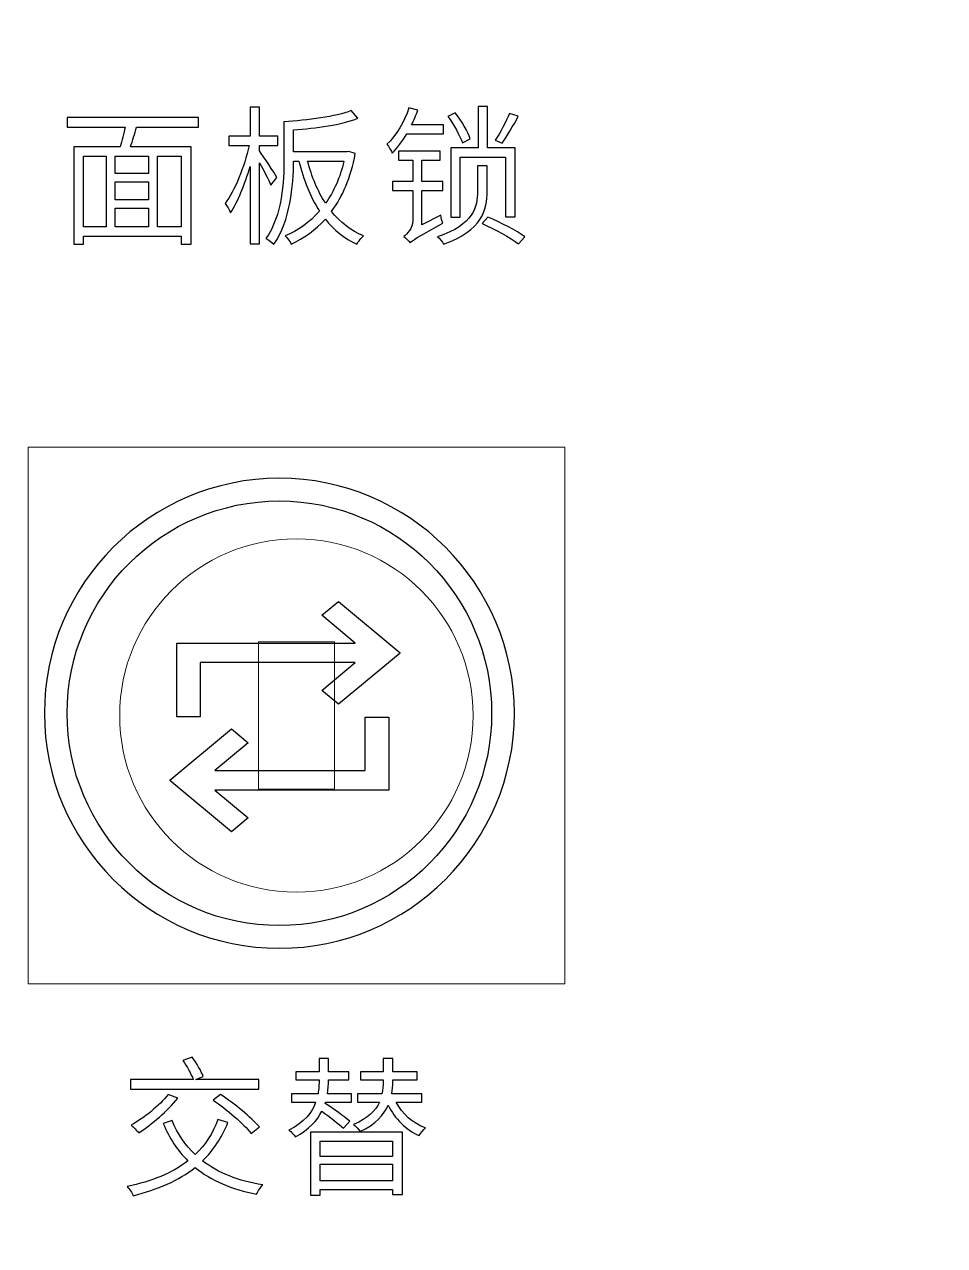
# Model space of a CAD drawing. Header units: millimetres. Extents: x 1003 to 1574, y -7 to 383.
# Drawn here: x 1047.26 to 1067.84, y 118.8 to 146.1 of the extents above; entities that cross this region are included whole.
import ezdxf

# ---------------------------------------------------------------- set-up
doc = ezdxf.new("R2010")
doc.units = ezdxf.units.MM
doc.layers.add('1', color=7, linetype='Continuous')
doc.layers.add('layer 1', color=7, linetype='Continuous')

# ---------------------------------------------------------------- blocks, each defined once
blk = doc.blocks.new('111')
at = {"layer": 'layer 1', "color": 1}
for points, knots in [([(581.58, 281.308), (574.092, 282.419), (568.226, 288.689), (567.735, 296.362), (567.735, 296.362), (567.735, 296.362), (567.735, 365.578), (567.735, 365.578), (567.735, 365.578), (568.277, 374.047), (575.367, 380.808), (583.958, 380.808), (583.958, 380.808), (583.958, 380.808), (760.978, 380.808), (760.978, 380.808), (760.978, 380.808), (769.919, 380.808), (777.235, 373.486), (777.235, 364.537), (777.235, 364.537), (777.235, 364.537), (777.235, 297.403), (777.235, 297.403), (777.235, 297.403), (777.235, 289.262), (771.181, 282.469), (763.356, 281.308), (763.356, 281.308), (763.356, 281.308), (581.58, 281.308), (581.58, 281.308)], [0, 0, 0, 0, 0.111111, 0.111111, 0.111111, 0.111111, 0.222222, 0.222222, 0.222222, 0.222222, 0.333333, 0.333333, 0.333333, 0.333333, 0.444444, 0.444444, 0.444444, 0.444444, 0.555556, 0.555556, 0.555556, 0.555556, 0.666667, 0.666667, 0.666667, 0.666667, 0.777778, 0.777778, 0.777778, 0.777778, 1, 1, 1, 1]), ([(613.151, 353.441), (613.104, 353.551), (612.994, 353.766), (612.9, 353.937), (612.9, 353.937), (612.9, 353.937), (612.9, 352.129), (612.9, 352.129), (612.9, 352.129), (612.9, 352.129), (612.689, 352.129), (612.689, 352.129), (612.689, 352.129), (612.689, 352.129), (612.689, 353.853), (612.689, 353.853), (612.689, 353.853), (612.571, 353.451), (612.411, 353.058), (612.249, 352.82), (612.249, 352.82), (612.226, 352.884), (612.169, 352.978), (612.129, 353.031), (612.129, 353.031), (612.347, 353.307), (612.561, 353.853), (612.668, 354.323), (612.668, 354.323), (612.668, 354.323), (612.216, 354.323), (612.216, 354.323), (612.216, 354.323), (612.216, 354.323), (612.216, 354.534), (612.216, 354.534), (612.216, 354.534), (612.216, 354.534), (612.689, 354.534), (612.689, 354.534), (612.689, 354.534), (612.689, 354.534), (612.689, 355.181), (612.689, 355.181), (612.689, 355.181), (612.689, 355.181), (612.9, 355.181), (612.9, 355.181), (612.9, 355.181), (612.9, 355.181), (612.9, 354.534), (612.9, 354.534), (612.9, 354.534), (612.9, 354.534), (613.306, 354.534), (613.306, 354.534), (613.306, 354.534), (613.306, 354.534), (613.306, 354.323), (613.306, 354.323), (613.306, 354.323), (613.306, 354.323), (612.9, 354.323), (612.9, 354.323), (612.9, 354.323), (612.9, 354.323), (612.9, 354.205), (612.9, 354.205), (612.9, 354.205), (612.987, 354.081), (613.232, 353.709), (613.289, 353.611), (613.289, 353.611), (613.289, 353.611), (613.151, 353.441), (613.151, 353.441)], [0, 0, 0, 0, 0.05, 0.05, 0.05, 0.05, 0.1, 0.1, 0.1, 0.1, 0.15, 0.15, 0.15, 0.15, 0.2, 0.2, 0.2, 0.2, 0.25, 0.25, 0.25, 0.25, 0.3, 0.3, 0.3, 0.3, 0.35, 0.35, 0.35, 0.35, 0.4, 0.4, 0.4, 0.4, 0.45, 0.45, 0.45, 0.45, 0.5, 0.5, 0.5, 0.5, 0.55, 0.55, 0.55, 0.55, 0.6, 0.6, 0.6, 0.6, 0.65, 0.65, 0.65, 0.65, 0.7, 0.7, 0.7, 0.7, 0.75, 0.75, 0.75, 0.75, 0.8, 0.8, 0.8, 0.8, 0.85, 0.85, 0.85, 0.85, 0.9, 0.9, 0.9, 0.9, 1, 1, 1, 1]), ([(616.191, 354.584), (616.093, 354.42), (615.983, 354.272), (615.869, 354.155), (615.869, 354.155), (615.849, 354.195), (615.788, 354.306), (615.748, 354.353), (615.748, 354.353), (615.956, 354.55), (616.137, 354.856), (616.241, 355.167), (616.241, 355.167), (616.241, 355.167), (616.436, 355.114), (616.436, 355.114), (616.436, 355.114), (616.399, 355.003), (616.352, 354.89), (616.298, 354.785), (616.298, 354.785), (616.298, 354.785), (617.016, 354.785), (617.016, 354.785), (617.016, 354.785), (617.016, 354.785), (617.016, 354.584), (617.016, 354.584), (617.016, 354.584), (617.016, 354.584), (616.191, 354.584), (616.191, 354.584)], [0, 0, 0, 0, 0.111111, 0.111111, 0.111111, 0.111111, 0.222222, 0.222222, 0.222222, 0.222222, 0.333333, 0.333333, 0.333333, 0.333333, 0.444444, 0.444444, 0.444444, 0.444444, 0.555556, 0.555556, 0.555556, 0.555556, 0.666667, 0.666667, 0.666667, 0.666667, 0.777778, 0.777778, 0.777778, 0.777778, 1, 1, 1, 1]), ([(617.787, 354.272), (617.787, 354.272), (617.787, 355.198), (617.787, 355.198), (617.787, 355.198), (617.787, 355.198), (617.998, 355.198), (617.998, 355.198), (617.998, 355.198), (617.998, 355.198), (617.998, 354.272), (617.998, 354.272), (617.998, 354.272), (617.998, 354.272), (618.612, 354.272), (618.612, 354.272), (618.612, 354.272), (618.612, 354.272), (618.612, 352.733), (618.612, 352.733), (618.612, 352.733), (618.612, 352.733), (618.398, 352.733), (618.398, 352.733), (618.398, 352.733), (618.398, 352.733), (618.398, 354.064), (618.398, 354.064), (618.398, 354.064), (618.398, 354.064), (617.385, 354.064), (617.385, 354.064), (617.385, 354.064), (617.385, 354.064), (617.385, 352.726), (617.385, 352.726), (617.385, 352.726), (617.385, 352.726), (617.177, 352.726), (617.177, 352.726), (617.177, 352.726), (617.177, 352.726), (617.177, 354.272), (617.177, 354.272), (617.177, 354.272), (617.177, 354.272), (617.787, 354.272), (617.787, 354.272)], [0, 0, 0, 0, 0.076923, 0.076923, 0.076923, 0.076923, 0.153846, 0.153846, 0.153846, 0.153846, 0.230769, 0.230769, 0.230769, 0.230769, 0.307692, 0.307692, 0.307692, 0.307692, 0.384615, 0.384615, 0.384615, 0.384615, 0.461538, 0.461538, 0.461538, 0.461538, 0.538462, 0.538462, 0.538462, 0.538462, 0.615385, 0.615385, 0.615385, 0.615385, 0.692308, 0.692308, 0.692308, 0.692308, 0.769231, 0.769231, 0.769231, 0.769231, 0.846154, 0.846154, 0.846154, 0.846154, 1, 1, 1, 1]), ([(610.152, 354.738), (610.112, 354.591), (610.062, 354.43), (610.015, 354.296), (610.015, 354.296), (610.015, 354.296), (611.373, 354.296), (611.373, 354.296), (611.373, 354.296), (611.373, 354.296), (611.373, 352.122), (611.373, 352.122), (611.373, 352.122), (611.373, 352.122), (611.148, 352.122), (611.148, 352.122), (611.148, 352.122), (611.148, 352.122), (611.148, 352.3), (611.148, 352.3), (611.148, 352.3), (611.148, 352.3), (608.965, 352.3), (608.965, 352.3), (608.965, 352.3), (608.965, 352.3), (608.965, 352.122), (608.965, 352.122), (608.965, 352.122), (608.965, 352.122), (608.747, 352.122), (608.747, 352.122), (608.747, 352.122), (608.747, 352.122), (608.747, 354.296), (608.747, 354.296), (608.747, 354.296), (608.747, 354.296), (609.787, 354.296), (609.787, 354.296), (609.787, 354.296), (609.827, 354.43), (609.867, 354.594), (609.894, 354.738), (609.894, 354.738), (609.894, 354.738), (608.596, 354.738), (608.596, 354.738), (608.596, 354.738), (608.596, 354.738), (608.596, 354.95), (608.596, 354.95), (608.596, 354.95), (608.596, 354.95), (611.537, 354.95), (611.537, 354.95), (611.537, 354.95), (611.537, 354.95), (611.537, 354.738), (611.537, 354.738), (611.537, 354.738), (611.537, 354.738), (610.152, 354.738), (610.152, 354.738)], [0, 0, 0, 0, 0.058824, 0.058824, 0.058824, 0.058824, 0.117647, 0.117647, 0.117647, 0.117647, 0.176471, 0.176471, 0.176471, 0.176471, 0.235294, 0.235294, 0.235294, 0.235294, 0.294118, 0.294118, 0.294118, 0.294118, 0.352941, 0.352941, 0.352941, 0.352941, 0.411765, 0.411765, 0.411765, 0.411765, 0.470588, 0.470588, 0.470588, 0.470588, 0.529412, 0.529412, 0.529412, 0.529412, 0.588235, 0.588235, 0.588235, 0.588235, 0.647059, 0.647059, 0.647059, 0.647059, 0.705882, 0.705882, 0.705882, 0.705882, 0.764706, 0.764706, 0.764706, 0.764706, 0.823529, 0.823529, 0.823529, 0.823529, 0.882353, 0.882353, 0.882353, 0.882353, 1, 1, 1, 1]), ([(615.039, 354.145), (614.942, 353.605), (614.754, 353.179), (614.51, 352.851), (614.51, 352.851), (614.704, 352.605), (614.942, 352.418), (615.227, 352.307), (615.227, 352.307), (615.177, 352.264), (615.11, 352.18), (615.073, 352.119), (615.073, 352.119), (614.795, 352.247), (614.563, 352.435), (614.372, 352.679), (614.372, 352.679), (614.151, 352.435), (613.893, 352.253), (613.607, 352.122), (613.607, 352.122), (613.581, 352.18), (613.52, 352.26), (613.473, 352.304), (613.473, 352.304), (613.755, 352.418), (614.02, 352.605), (614.238, 352.86), (614.238, 352.86), (614.033, 353.176), (613.886, 353.555), (613.778, 353.977), (613.778, 353.977), (613.778, 353.977), (613.661, 353.977), (613.661, 353.977), (613.661, 353.977), (613.658, 353.427), (613.587, 352.646), (613.222, 352.116), (613.222, 352.116), (613.182, 352.156), (613.091, 352.223), (613.041, 352.243), (613.041, 352.243), (613.41, 352.766), (613.447, 353.508), (613.447, 354.038), (613.447, 354.038), (613.447, 354.038), (613.447, 354.856), (613.447, 354.856), (613.447, 354.856), (613.966, 354.89), (614.617, 354.966), (614.946, 355.104), (614.946, 355.104), (614.946, 355.104), (615.097, 354.933), (615.097, 354.933), (615.097, 354.933), (614.748, 354.789), (614.164, 354.711), (613.661, 354.675), (613.661, 354.675), (613.661, 354.675), (613.661, 354.182), (613.661, 354.182), (613.661, 354.182), (613.661, 354.182), (614.862, 354.182), (614.862, 354.182), (614.862, 354.182), (614.862, 354.182), (614.899, 354.189), (614.899, 354.189), (614.899, 354.189), (614.899, 354.189), (615.039, 354.145), (615.039, 354.145)], [0, 0, 0, 0, 0.047619, 0.047619, 0.047619, 0.047619, 0.095238, 0.095238, 0.095238, 0.095238, 0.142857, 0.142857, 0.142857, 0.142857, 0.190476, 0.190476, 0.190476, 0.190476, 0.238095, 0.238095, 0.238095, 0.238095, 0.285714, 0.285714, 0.285714, 0.285714, 0.333333, 0.333333, 0.333333, 0.333333, 0.380952, 0.380952, 0.380952, 0.380952, 0.428571, 0.428571, 0.428571, 0.428571, 0.47619, 0.47619, 0.47619, 0.47619, 0.52381, 0.52381, 0.52381, 0.52381, 0.571429, 0.571429, 0.571429, 0.571429, 0.619048, 0.619048, 0.619048, 0.619048, 0.666667, 0.666667, 0.666667, 0.666667, 0.714286, 0.714286, 0.714286, 0.714286, 0.761905, 0.761905, 0.761905, 0.761905, 0.809524, 0.809524, 0.809524, 0.809524, 0.857143, 0.857143, 0.857143, 0.857143, 0.904762, 0.904762, 0.904762, 0.904762, 1, 1, 1, 1]), ([(617.439, 354.383), (617.381, 354.544), (617.244, 354.796), (617.11, 354.976), (617.11, 354.976), (617.11, 354.976), (617.277, 355.057), (617.277, 355.057), (617.277, 355.057), (617.415, 354.876), (617.556, 354.638), (617.609, 354.477), (617.609, 354.477), (617.609, 354.477), (617.439, 354.383), (617.439, 354.383)], [0, 0, 0, 0, 0.2, 0.2, 0.2, 0.2, 0.4, 0.4, 0.4, 0.4, 0.6, 0.6, 0.6, 0.6, 1, 1, 1, 1]), ([(618.686, 354.98), (618.572, 354.772), (618.438, 354.534), (618.327, 354.38), (618.327, 354.38), (618.327, 354.38), (618.169, 354.444), (618.169, 354.444), (618.169, 354.444), (618.277, 354.604), (618.417, 354.866), (618.491, 355.044), (618.491, 355.044), (618.491, 355.044), (618.686, 354.98), (618.686, 354.98)], [0, 0, 0, 0, 0.2, 0.2, 0.2, 0.2, 0.4, 0.4, 0.4, 0.4, 0.6, 0.6, 0.6, 0.6, 1, 1, 1, 1]), ([(608.965, 352.508), (608.965, 352.508), (609.468, 352.508), (609.468, 352.508), (609.468, 352.508), (609.468, 352.508), (609.468, 354.088), (609.468, 354.088), (609.468, 354.088), (609.468, 354.088), (608.965, 354.088), (608.965, 354.088), (608.965, 354.088), (608.965, 354.088), (608.965, 352.508), (608.965, 352.508)], [0, 0, 0, 0, 0.2, 0.2, 0.2, 0.2, 0.4, 0.4, 0.4, 0.4, 0.6, 0.6, 0.6, 0.6, 1, 1, 1, 1]), ([(610.417, 354.088), (610.417, 354.088), (609.673, 354.088), (609.673, 354.088), (609.673, 354.088), (609.673, 354.088), (609.673, 353.696), (609.673, 353.696), (609.673, 353.696), (609.673, 353.696), (610.417, 353.696), (610.417, 353.696), (610.417, 353.696), (610.417, 353.696), (610.417, 354.088), (610.417, 354.088)], [0, 0, 0, 0, 0.2, 0.2, 0.2, 0.2, 0.4, 0.4, 0.4, 0.4, 0.6, 0.6, 0.6, 0.6, 1, 1, 1, 1]), ([(611.148, 354.088), (611.148, 354.088), (610.622, 354.088), (610.622, 354.088), (610.622, 354.088), (610.622, 354.088), (610.622, 352.508), (610.622, 352.508), (610.622, 352.508), (610.622, 352.508), (611.148, 352.508), (611.148, 352.508), (611.148, 352.508), (611.148, 352.508), (611.148, 354.088), (611.148, 354.088)], [0, 0, 0, 0, 0.2, 0.2, 0.2, 0.2, 0.4, 0.4, 0.4, 0.4, 0.6, 0.6, 0.6, 0.6, 1, 1, 1, 1]), ([(616.952, 352.77), (616.959, 352.713), (616.982, 352.629), (616.999, 352.586), (616.999, 352.586), (616.405, 352.257), (616.315, 352.207), (616.265, 352.149), (616.265, 352.149), (616.238, 352.193), (616.167, 352.26), (616.127, 352.294), (616.127, 352.294), (616.194, 352.344), (616.325, 352.475), (616.325, 352.646), (616.325, 352.646), (616.325, 352.646), (616.325, 353.316), (616.325, 353.316), (616.325, 353.316), (616.325, 353.316), (615.872, 353.316), (615.872, 353.316), (615.872, 353.316), (615.872, 353.316), (615.872, 353.518), (615.872, 353.518), (615.872, 353.518), (615.872, 353.518), (616.325, 353.518), (616.325, 353.518), (616.325, 353.518), (616.325, 353.518), (616.325, 353.994), (616.325, 353.994), (616.325, 353.994), (616.325, 353.994), (616.006, 353.994), (616.006, 353.994), (616.006, 353.994), (616.006, 353.994), (616.006, 354.198), (616.006, 354.198), (616.006, 354.198), (616.006, 354.198), (616.942, 354.198), (616.942, 354.198), (616.942, 354.198), (616.942, 354.198), (616.942, 353.994), (616.942, 353.994), (616.942, 353.994), (616.942, 353.994), (616.53, 353.994), (616.53, 353.994), (616.53, 353.994), (616.53, 353.994), (616.53, 353.518), (616.53, 353.518), (616.53, 353.518), (616.53, 353.518), (616.999, 353.518), (616.999, 353.518), (616.999, 353.518), (616.999, 353.518), (616.999, 353.316), (616.999, 353.316), (616.999, 353.316), (616.999, 353.316), (616.53, 353.316), (616.53, 353.316), (616.53, 353.316), (616.53, 353.316), (616.53, 352.552), (616.53, 352.552), (616.53, 352.552), (616.53, 352.552), (616.952, 352.77), (616.952, 352.77)], [0, 0, 0, 0, 0.047619, 0.047619, 0.047619, 0.047619, 0.095238, 0.095238, 0.095238, 0.095238, 0.142857, 0.142857, 0.142857, 0.142857, 0.190476, 0.190476, 0.190476, 0.190476, 0.238095, 0.238095, 0.238095, 0.238095, 0.285714, 0.285714, 0.285714, 0.285714, 0.333333, 0.333333, 0.333333, 0.333333, 0.380952, 0.380952, 0.380952, 0.380952, 0.428571, 0.428571, 0.428571, 0.428571, 0.47619, 0.47619, 0.47619, 0.47619, 0.52381, 0.52381, 0.52381, 0.52381, 0.571429, 0.571429, 0.571429, 0.571429, 0.619048, 0.619048, 0.619048, 0.619048, 0.666667, 0.666667, 0.666667, 0.666667, 0.714286, 0.714286, 0.714286, 0.714286, 0.761905, 0.761905, 0.761905, 0.761905, 0.809524, 0.809524, 0.809524, 0.809524, 0.857143, 0.857143, 0.857143, 0.857143, 0.904762, 0.904762, 0.904762, 0.904762, 1, 1, 1, 1]), ([(613.976, 353.977), (614.067, 353.628), (614.198, 353.307), (614.375, 353.035), (614.375, 353.035), (614.56, 353.293), (614.704, 353.608), (614.788, 353.977), (614.788, 353.977), (614.788, 353.977), (613.976, 353.977), (613.976, 353.977)], [0, 0, 0, 0, 0.25, 0.25, 0.25, 0.25, 0.5, 0.5, 0.5, 0.5, 1, 1, 1, 1]), ([(617.992, 353.296), (617.992, 352.901), (617.881, 352.425), (617.012, 352.119), (617.012, 352.119), (616.989, 352.17), (616.922, 352.247), (616.878, 352.287), (616.878, 352.287), (617.696, 352.548), (617.774, 352.974), (617.774, 353.296), (617.774, 353.296), (617.774, 353.296), (617.774, 353.873), (617.774, 353.873), (617.774, 353.873), (617.774, 353.873), (617.992, 353.873), (617.992, 353.873), (617.992, 353.873), (617.992, 353.873), (617.992, 353.296), (617.992, 353.296)], [0, 0, 0, 0, 0.142857, 0.142857, 0.142857, 0.142857, 0.285714, 0.285714, 0.285714, 0.285714, 0.428571, 0.428571, 0.428571, 0.428571, 0.571429, 0.571429, 0.571429, 0.571429, 0.714286, 0.714286, 0.714286, 0.714286, 1, 1, 1, 1]), ([(610.417, 353.511), (610.417, 353.511), (609.673, 353.511), (609.673, 353.511), (609.673, 353.511), (609.673, 353.511), (609.673, 353.108), (609.673, 353.108), (609.673, 353.108), (609.673, 353.108), (610.417, 353.108), (610.417, 353.108), (610.417, 353.108), (610.417, 353.108), (610.417, 353.511), (610.417, 353.511)], [0, 0, 0, 0, 0.2, 0.2, 0.2, 0.2, 0.4, 0.4, 0.4, 0.4, 0.6, 0.6, 0.6, 0.6, 1, 1, 1, 1]), ([(609.673, 352.508), (609.673, 352.508), (610.417, 352.508), (610.417, 352.508), (610.417, 352.508), (610.417, 352.508), (610.417, 352.924), (610.417, 352.924), (610.417, 352.924), (610.417, 352.924), (609.673, 352.924), (609.673, 352.924), (609.673, 352.924), (609.673, 352.924), (609.673, 352.508), (609.673, 352.508)], [0, 0, 0, 0, 0.2, 0.2, 0.2, 0.2, 0.4, 0.4, 0.4, 0.4, 0.6, 0.6, 0.6, 0.6, 1, 1, 1, 1]), ([(618.008, 352.726), (618.287, 352.606), (618.646, 352.418), (618.833, 352.287), (618.833, 352.287), (618.833, 352.287), (618.693, 352.126), (618.693, 352.126), (618.693, 352.126), (618.515, 352.26), (618.156, 352.455), (617.874, 352.582), (617.874, 352.582), (617.874, 352.582), (618.008, 352.726), (618.008, 352.726)], [0, 0, 0, 0, 0.2, 0.2, 0.2, 0.2, 0.4, 0.4, 0.4, 0.4, 0.6, 0.6, 0.6, 0.6, 1, 1, 1, 1]), ([(613.344, 336.378), (610.447, 336.378), (608.09, 338.735), (608.09, 341.632), (608.09, 341.632), (608.09, 344.529), (610.447, 346.886), (613.344, 346.886), (613.344, 346.886), (616.241, 346.886), (618.598, 344.529), (618.598, 341.632), (618.598, 341.632), (618.598, 338.735), (616.241, 336.378), (613.344, 336.378)], [0, 0, 0, 0, 0.2, 0.2, 0.2, 0.2, 0.4, 0.4, 0.4, 0.4, 0.6, 0.6, 0.6, 0.6, 1, 1, 1, 1]), ([(613.344, 346.378), (610.727, 346.378), (608.598, 344.249), (608.598, 341.632), (608.598, 341.632), (608.598, 339.015), (610.727, 336.886), (613.344, 336.886), (613.344, 336.886), (615.961, 336.886), (618.09, 339.015), (618.09, 341.632), (618.09, 341.632), (618.09, 344.249), (615.961, 346.378), (613.344, 346.378)], [0, 0, 0, 0, 0.2, 0.2, 0.2, 0.2, 0.4, 0.4, 0.4, 0.4, 0.6, 0.6, 0.6, 0.6, 1, 1, 1, 1]), ([(616.042, 342.987), (616.042, 342.987), (614.662, 344.131), (614.662, 344.131), (614.662, 344.131), (614.662, 344.131), (614.29, 343.823), (614.29, 343.823), (614.29, 343.823), (614.29, 343.823), (615.039, 343.202), (615.039, 343.202), (615.039, 343.202), (615.039, 343.202), (611.048, 343.202), (611.048, 343.202), (611.048, 343.202), (611.048, 343.202), (611.048, 341.55), (611.048, 341.55), (611.048, 341.55), (611.048, 341.55), (611.575, 341.55), (611.575, 341.55), (611.575, 341.55), (611.575, 341.55), (611.575, 342.765), (611.575, 342.765), (611.575, 342.765), (611.575, 342.765), (615.04, 342.765), (615.04, 342.765), (615.04, 342.765), (615.04, 342.765), (614.291, 342.144), (614.291, 342.144), (614.291, 342.144), (614.291, 342.144), (614.663, 341.835), (614.663, 341.835), (614.663, 341.835), (614.663, 341.835), (616.042, 342.979), (616.042, 342.979), (616.042, 342.979), (616.042, 342.979), (616.038, 342.983), (616.038, 342.983), (616.038, 342.983), (616.038, 342.983), (616.042, 342.987), (616.042, 342.987)], [0, 0, 0, 0, 0.071429, 0.071429, 0.071429, 0.071429, 0.142857, 0.142857, 0.142857, 0.142857, 0.214286, 0.214286, 0.214286, 0.214286, 0.285714, 0.285714, 0.285714, 0.285714, 0.357143, 0.357143, 0.357143, 0.357143, 0.428571, 0.428571, 0.428571, 0.428571, 0.5, 0.5, 0.5, 0.5, 0.571429, 0.571429, 0.571429, 0.571429, 0.642857, 0.642857, 0.642857, 0.642857, 0.714286, 0.714286, 0.714286, 0.714286, 0.785714, 0.785714, 0.785714, 0.785714, 0.857143, 0.857143, 0.857143, 0.857143, 1, 1, 1, 1]), ([(615.263, 340.351), (615.263, 340.351), (611.898, 340.351), (611.898, 340.351), (611.898, 340.351), (611.898, 340.351), (612.647, 340.972), (612.647, 340.972), (612.647, 340.972), (612.647, 340.972), (612.274, 341.281), (612.274, 341.281), (612.274, 341.281), (612.274, 341.281), (610.895, 340.137), (610.895, 340.137), (610.895, 340.137), (610.895, 340.137), (610.895, 340.136), (610.895, 340.136), (610.895, 340.136), (610.895, 340.136), (610.899, 340.133), (610.899, 340.133), (610.899, 340.133), (610.899, 340.133), (610.895, 340.13), (610.895, 340.13), (610.895, 340.13), (610.895, 340.13), (610.895, 340.128), (610.895, 340.128), (610.895, 340.128), (610.895, 340.128), (612.274, 338.984), (612.274, 338.984), (612.274, 338.984), (612.274, 338.984), (612.647, 339.293), (612.647, 339.293), (612.647, 339.293), (612.647, 339.293), (611.898, 339.915), (611.898, 339.915), (611.898, 339.915), (611.898, 339.915), (615.79, 339.915), (615.79, 339.915), (615.79, 339.915), (615.79, 339.915), (615.79, 341.548), (615.79, 341.548), (615.79, 341.548), (615.79, 341.548), (615.263, 341.548), (615.263, 341.548), (615.263, 341.548), (615.263, 341.548), (615.263, 340.351), (615.263, 340.351)], [0, 0, 0, 0, 0.0625, 0.0625, 0.0625, 0.0625, 0.125, 0.125, 0.125, 0.125, 0.1875, 0.1875, 0.1875, 0.1875, 0.25, 0.25, 0.25, 0.25, 0.3125, 0.3125, 0.3125, 0.3125, 0.375, 0.375, 0.375, 0.375, 0.4375, 0.4375, 0.4375, 0.4375, 0.5, 0.5, 0.5, 0.5, 0.5625, 0.5625, 0.5625, 0.5625, 0.625, 0.625, 0.625, 0.625, 0.6875, 0.6875, 0.6875, 0.6875, 0.75, 0.75, 0.75, 0.75, 0.8125, 0.8125, 0.8125, 0.8125, 0.875, 0.875, 0.875, 0.875, 1, 1, 1, 1]), ([(612.886, 333.23), (612.886, 333.23), (610.012, 333.23), (610.012, 333.23), (610.012, 333.23), (610.012, 333.23), (610.012, 333.448), (610.012, 333.448), (610.012, 333.448), (610.012, 333.448), (611.417, 333.448), (611.417, 333.448), (611.417, 333.448), (611.374, 333.565), (611.276, 333.74), (611.189, 333.87), (611.189, 333.87), (611.189, 333.87), (611.394, 333.944), (611.394, 333.944), (611.394, 333.944), (611.491, 333.813), (611.598, 333.629), (611.642, 333.515), (611.642, 333.515), (611.642, 333.515), (611.474, 333.448), (611.474, 333.448), (611.474, 333.448), (611.474, 333.448), (612.886, 333.448), (612.886, 333.448), (612.886, 333.448), (612.886, 333.448), (612.886, 333.23), (612.886, 333.23)], [0, 0, 0, 0, 0.1, 0.1, 0.1, 0.1, 0.2, 0.2, 0.2, 0.2, 0.3, 0.3, 0.3, 0.3, 0.4, 0.4, 0.4, 0.4, 0.5, 0.5, 0.5, 0.5, 0.6, 0.6, 0.6, 0.6, 0.7, 0.7, 0.7, 0.7, 0.8, 0.8, 0.8, 0.8, 1, 1, 1, 1]), ([(614.779, 332.358), (614.671, 332.455), (614.47, 332.609), (614.295, 332.737), (614.295, 332.737), (614.188, 332.529), (614.007, 332.328), (613.702, 332.16), (613.702, 332.16), (613.672, 332.203), (613.608, 332.277), (613.558, 332.314), (613.558, 332.314), (613.907, 332.488), (614.074, 332.713), (614.155, 332.935), (614.155, 332.935), (614.155, 332.935), (613.615, 332.935), (613.615, 332.935), (613.615, 332.935), (613.615, 332.935), (613.615, 333.122), (613.615, 333.122), (613.615, 333.122), (613.615, 333.122), (614.208, 333.122), (614.208, 333.122), (614.208, 333.122), (614.228, 333.233), (614.232, 333.34), (614.232, 333.431), (614.232, 333.431), (614.232, 333.431), (614.232, 333.434), (614.232, 333.434), (614.232, 333.434), (614.232, 333.434), (613.712, 333.434), (613.712, 333.434), (613.712, 333.434), (613.712, 333.434), (613.712, 333.616), (613.712, 333.616), (613.712, 333.616), (613.712, 333.616), (614.232, 333.616), (614.232, 333.616), (614.232, 333.616), (614.232, 333.616), (614.232, 333.914), (614.232, 333.914), (614.232, 333.914), (614.232, 333.914), (614.443, 333.914), (614.443, 333.914), (614.443, 333.914), (614.443, 333.914), (614.443, 333.616), (614.443, 333.616), (614.443, 333.616), (614.443, 333.616), (614.896, 333.616), (614.896, 333.616), (614.896, 333.616), (614.896, 333.616), (614.896, 333.434), (614.896, 333.434), (614.896, 333.434), (614.896, 333.434), (614.443, 333.434), (614.443, 333.434), (614.443, 333.434), (614.443, 333.434), (614.443, 333.427), (614.443, 333.427), (614.443, 333.427), (614.443, 333.334), (614.436, 333.23), (614.419, 333.122), (614.419, 333.122), (614.419, 333.122), (614.956, 333.122), (614.956, 333.122), (614.956, 333.122), (614.956, 333.122), (614.956, 332.935), (614.956, 332.935), (614.956, 332.935), (614.956, 332.935), (614.376, 332.935), (614.376, 332.935), (614.376, 332.935), (614.376, 332.935), (614.369, 332.911), (614.369, 332.911), (614.369, 332.911), (614.56, 332.787), (614.795, 332.616), (614.919, 332.512), (614.919, 332.512), (614.919, 332.512), (614.779, 332.358), (614.779, 332.358)], [0, 0, 0, 0, 0.037037, 0.037037, 0.037037, 0.037037, 0.074074, 0.074074, 0.074074, 0.074074, 0.111111, 0.111111, 0.111111, 0.111111, 0.148148, 0.148148, 0.148148, 0.148148, 0.185185, 0.185185, 0.185185, 0.185185, 0.222222, 0.222222, 0.222222, 0.222222, 0.259259, 0.259259, 0.259259, 0.259259, 0.296296, 0.296296, 0.296296, 0.296296, 0.333333, 0.333333, 0.333333, 0.333333, 0.37037, 0.37037, 0.37037, 0.37037, 0.407407, 0.407407, 0.407407, 0.407407, 0.444444, 0.444444, 0.444444, 0.444444, 0.481481, 0.481481, 0.481481, 0.481481, 0.518519, 0.518519, 0.518519, 0.518519, 0.555556, 0.555556, 0.555556, 0.555556, 0.592593, 0.592593, 0.592593, 0.592593, 0.62963, 0.62963, 0.62963, 0.62963, 0.666667, 0.666667, 0.666667, 0.666667, 0.703704, 0.703704, 0.703704, 0.703704, 0.740741, 0.740741, 0.740741, 0.740741, 0.777778, 0.777778, 0.777778, 0.777778, 0.814815, 0.814815, 0.814815, 0.814815, 0.851852, 0.851852, 0.851852, 0.851852, 0.888889, 0.888889, 0.888889, 0.888889, 0.925926, 0.925926, 0.925926, 0.925926, 1, 1, 1, 1]), ([(615.955, 332.935), (616.093, 332.676), (616.321, 332.465), (616.613, 332.361), (616.613, 332.361), (616.563, 332.324), (616.499, 332.247), (616.469, 332.193), (616.469, 332.193), (616.167, 332.324), (615.925, 332.569), (615.778, 332.871), (615.778, 332.871), (615.684, 332.659), (615.496, 332.445), (615.144, 332.281), (615.144, 332.281), (615.117, 332.331), (615.05, 332.401), (615.003, 332.442), (615.003, 332.442), (615.325, 332.572), (615.493, 332.753), (615.58, 332.935), (615.58, 332.935), (615.58, 332.935), (615.09, 332.935), (615.09, 332.935), (615.09, 332.935), (615.09, 332.935), (615.09, 333.122), (615.09, 333.122), (615.09, 333.122), (615.09, 333.122), (615.637, 333.122), (615.637, 333.122), (615.637, 333.122), (615.661, 333.22), (615.664, 333.314), (615.664, 333.397), (615.664, 333.397), (615.664, 333.397), (615.664, 333.434), (615.664, 333.434), (615.664, 333.434), (615.664, 333.434), (615.161, 333.434), (615.161, 333.434), (615.161, 333.434), (615.161, 333.434), (615.161, 333.616), (615.161, 333.616), (615.161, 333.616), (615.161, 333.616), (615.664, 333.616), (615.664, 333.616), (615.664, 333.616), (615.664, 333.616), (615.664, 333.914), (615.664, 333.914), (615.664, 333.914), (615.664, 333.914), (615.878, 333.914), (615.878, 333.914), (615.878, 333.914), (615.878, 333.914), (615.878, 333.616), (615.878, 333.616), (615.878, 333.616), (615.878, 333.616), (616.425, 333.616), (616.425, 333.616), (616.425, 333.616), (616.425, 333.616), (616.425, 333.434), (616.425, 333.434), (616.425, 333.434), (616.425, 333.434), (615.878, 333.434), (615.878, 333.434), (615.878, 333.434), (615.878, 333.434), (615.878, 333.394), (615.878, 333.394), (615.878, 333.394), (615.878, 333.31), (615.872, 333.216), (615.855, 333.122), (615.855, 333.122), (615.855, 333.122), (616.529, 333.122), (616.529, 333.122), (616.529, 333.122), (616.529, 333.122), (616.529, 332.935), (616.529, 332.935), (616.529, 332.935), (616.529, 332.935), (615.955, 332.935), (615.955, 332.935)], [0, 0, 0, 0, 0.038462, 0.038462, 0.038462, 0.038462, 0.076923, 0.076923, 0.076923, 0.076923, 0.115385, 0.115385, 0.115385, 0.115385, 0.153846, 0.153846, 0.153846, 0.153846, 0.192308, 0.192308, 0.192308, 0.192308, 0.230769, 0.230769, 0.230769, 0.230769, 0.269231, 0.269231, 0.269231, 0.269231, 0.307692, 0.307692, 0.307692, 0.307692, 0.346154, 0.346154, 0.346154, 0.346154, 0.384615, 0.384615, 0.384615, 0.384615, 0.423077, 0.423077, 0.423077, 0.423077, 0.461538, 0.461538, 0.461538, 0.461538, 0.5, 0.5, 0.5, 0.5, 0.538462, 0.538462, 0.538462, 0.538462, 0.576923, 0.576923, 0.576923, 0.576923, 0.615385, 0.615385, 0.615385, 0.615385, 0.653846, 0.653846, 0.653846, 0.653846, 0.692308, 0.692308, 0.692308, 0.692308, 0.730769, 0.730769, 0.730769, 0.730769, 0.769231, 0.769231, 0.769231, 0.769231, 0.807692, 0.807692, 0.807692, 0.807692, 0.846154, 0.846154, 0.846154, 0.846154, 0.884615, 0.884615, 0.884615, 0.884615, 0.923077, 0.923077, 0.923077, 0.923077, 1, 1, 1, 1]), ([(611.072, 333.029), (610.847, 332.74), (610.495, 332.445), (610.2, 332.254), (610.2, 332.254), (610.163, 332.297), (610.079, 332.381), (610.029, 332.422), (610.029, 332.422), (610.324, 332.589), (610.656, 332.854), (610.861, 333.112), (610.861, 333.112), (610.861, 333.112), (611.072, 333.029), (611.072, 333.029)], [0, 0, 0, 0, 0.2, 0.2, 0.2, 0.2, 0.4, 0.4, 0.4, 0.4, 0.6, 0.6, 0.6, 0.6, 1, 1, 1, 1]), ([(612.031, 333.112), (612.339, 332.904), (612.715, 332.599), (612.896, 332.384), (612.896, 332.384), (612.896, 332.384), (612.712, 332.241), (612.712, 332.241), (612.712, 332.241), (612.544, 332.455), (612.172, 332.77), (611.86, 332.985), (611.86, 332.985), (611.86, 332.985), (612.031, 333.112), (612.031, 333.112)], [0, 0, 0, 0, 0.2, 0.2, 0.2, 0.2, 0.4, 0.4, 0.4, 0.4, 0.6, 0.6, 0.6, 0.6, 1, 1, 1, 1]), ([(612.192, 332.485), (612.054, 332.136), (611.866, 331.855), (611.628, 331.627), (611.628, 331.627), (611.977, 331.355), (612.427, 331.177), (612.973, 331.087), (612.973, 331.087), (612.927, 331.037), (612.866, 330.946), (612.836, 330.882), (612.836, 330.882), (612.276, 330.99), (611.819, 331.184), (611.461, 331.479), (611.461, 331.479), (611.092, 331.184), (610.626, 330.99), (610.076, 330.848), (610.076, 330.848), (610.052, 330.902), (609.985, 331.006), (609.942, 331.053), (609.942, 331.053), (610.488, 331.171), (610.944, 331.348), (611.3, 331.627), (611.3, 331.627), (611.065, 331.855), (610.881, 332.136), (610.746, 332.465), (610.746, 332.465), (610.746, 332.465), (610.948, 332.529), (610.948, 332.529), (610.948, 332.529), (611.065, 332.234), (611.236, 331.979), (611.464, 331.767), (611.464, 331.767), (611.682, 331.979), (611.853, 332.234), (611.967, 332.549), (611.967, 332.549), (611.967, 332.549), (612.192, 332.485), (612.192, 332.485)], [0, 0, 0, 0, 0.076923, 0.076923, 0.076923, 0.076923, 0.153846, 0.153846, 0.153846, 0.153846, 0.230769, 0.230769, 0.230769, 0.230769, 0.307692, 0.307692, 0.307692, 0.307692, 0.384615, 0.384615, 0.384615, 0.384615, 0.461538, 0.461538, 0.461538, 0.461538, 0.538462, 0.538462, 0.538462, 0.538462, 0.615385, 0.615385, 0.615385, 0.615385, 0.692308, 0.692308, 0.692308, 0.692308, 0.769231, 0.769231, 0.769231, 0.769231, 0.846154, 0.846154, 0.846154, 0.846154, 1, 1, 1, 1]), ([(614.041, 332.264), (614.041, 332.264), (616.1, 332.264), (616.1, 332.264), (616.1, 332.264), (616.1, 332.264), (616.1, 330.872), (616.1, 330.872), (616.1, 330.872), (616.1, 330.872), (615.875, 330.872), (615.875, 330.872), (615.875, 330.872), (615.875, 330.872), (615.875, 330.986), (615.875, 330.986), (615.875, 330.986), (615.875, 330.986), (614.259, 330.986), (614.259, 330.986), (614.259, 330.986), (614.259, 330.986), (614.259, 330.859), (614.259, 330.859), (614.259, 330.859), (614.259, 330.859), (614.041, 330.859), (614.041, 330.859), (614.041, 330.859), (614.041, 330.859), (614.041, 332.264), (614.041, 332.264)], [0, 0, 0, 0, 0.111111, 0.111111, 0.111111, 0.111111, 0.222222, 0.222222, 0.222222, 0.222222, 0.333333, 0.333333, 0.333333, 0.333333, 0.444444, 0.444444, 0.444444, 0.444444, 0.555556, 0.555556, 0.555556, 0.555556, 0.666667, 0.666667, 0.666667, 0.666667, 0.777778, 0.777778, 0.777778, 0.777778, 1, 1, 1, 1]), ([(614.259, 331.724), (614.259, 331.724), (615.875, 331.724), (615.875, 331.724), (615.875, 331.724), (615.875, 331.724), (615.875, 332.069), (615.875, 332.069), (615.875, 332.069), (615.875, 332.069), (614.259, 332.069), (614.259, 332.069), (614.259, 332.069), (614.259, 332.069), (614.259, 331.724), (614.259, 331.724)], [0, 0, 0, 0, 0.2, 0.2, 0.2, 0.2, 0.4, 0.4, 0.4, 0.4, 0.6, 0.6, 0.6, 0.6, 1, 1, 1, 1]), ([(615.875, 331.55), (615.875, 331.55), (614.259, 331.55), (614.259, 331.55), (614.259, 331.55), (614.259, 331.55), (614.259, 331.181), (614.259, 331.181), (614.259, 331.181), (614.259, 331.181), (615.875, 331.181), (615.875, 331.181), (615.875, 331.181), (615.875, 331.181), (615.875, 331.55), (615.875, 331.55)], [0, 0, 0, 0, 0.2, 0.2, 0.2, 0.2, 0.4, 0.4, 0.4, 0.4, 0.6, 0.6, 0.6, 0.6, 1, 1, 1, 1])]:
    blk.add_open_spline(points, degree=3, knots=knots, dxfattribs=at)

msp = doc.modelspace()

# ---------------------------------------------------------------- linework, layer by layer
at = {"layer": '1', "color": 7, "linetype": 'Continuous', "lineweight": 18}
for p, q in [((1047.345, 136.652), (1059.345, 136.652)), ((1047.345, 124.652), (1047.345, 136.652)), ((1059.345, 136.652), (1059.345, 124.652)), ((1052.495, 129.002), (1052.495, 132.302)), ((1052.495, 132.302), (1054.195, 132.302)), ((1054.195, 132.302), (1054.195, 129.002)), ((1054.195, 129.002), (1052.495, 129.002)), ((1059.345, 124.652), (1047.345, 124.652))]:
    msp.add_line(p, q, dxfattribs=at)
msp.add_circle((1053.345, 130.652), 3.95, dxfattribs=at)

# ---------------------------------------------------------------- block references
at = {"color": 3}
msp.add_blockref('111', (439.621, -210.93), dxfattribs=at)

doc.saveas('drawing.dxf')
